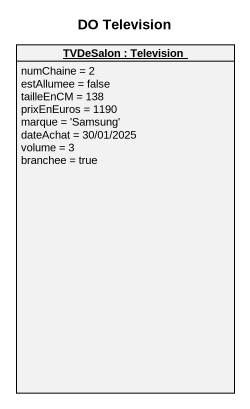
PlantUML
@startuml
title DO Television
hide circle
hide empty members
object "TVDeSalon : Television" as TVDeSalon {
  numChaine = 2
  estAllumee = false
  tailleEnCM = 138
  prixEnEuros = 1190
  marque = 'Samsung'
  dateAchat = 30/01/2025
  volume = 3
  branchee = true
}
@enduml
